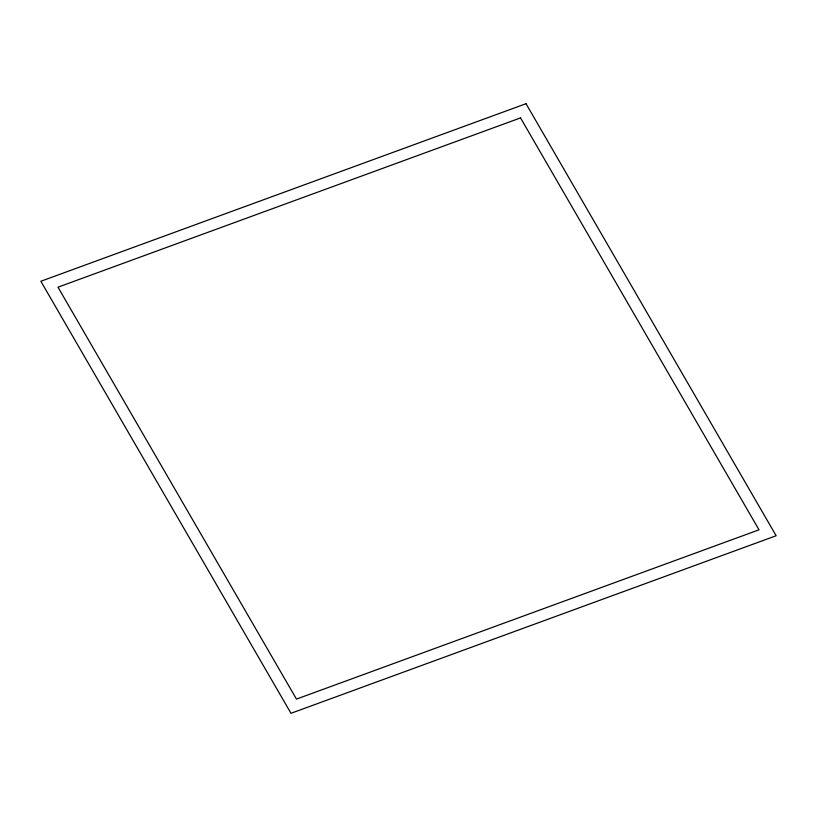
<?xml version="1.0" encoding="UTF-8"?>
<svg xmlns="http://www.w3.org/2000/svg" width="817" height="817" viewBox="0 0 817 817"><rect width="100%" height="100%" fill="white"/><g stroke="black" fill="none" stroke-linecap="round" stroke-linejoin="round"><path stroke-width="1.23" d="M526.015 103.698L40.85 281.262L290.985 713.302L776.15 535.738L526.015 103.698M520.531 117.903L57.987 287.186L296.469 699.097L759.013 529.814L520.531 117.903"/></g></svg>
